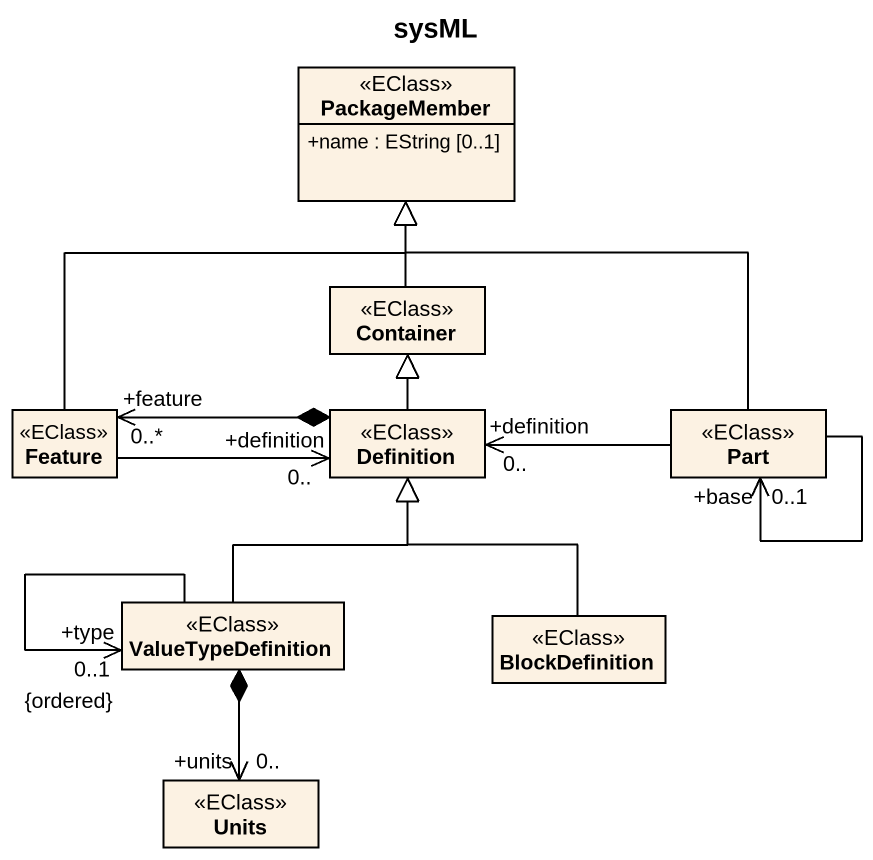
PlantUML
@startuml
title sysML
hide circle
hide empty members
skinparam classAttributeIconSize 0
class PackageMember <<EClass>> {
  +name : EString [0..1]
}
class Container <<EClass>>
class Feature <<EClass>>
class Definition <<EClass>>
class Part <<EClass>>
class ValueTypeDefinition <<EClass>>
class BlockDefinition <<EClass>>
class Units <<EClass>>
Container -up-|> PackageMember
Feature -up-|> PackageMember
Feature "+feature\n0..*" <-right-* Definition
Definition -up-|> Container
Definition "+definition\n0.." <-left- Feature
Definition "+definition\n0.." <-right- Part
Part -up-|> PackageMember
Part "+base\n0..1" <-- Part
ValueTypeDefinition -up-|> Definition
ValueTypeDefinition "+type\n0..1\n{ordered}" <-- ValueTypeDefinition
BlockDefinition -up-|> Definition
Units "+units\n0.." <-up-* ValueTypeDefinition
@enduml
